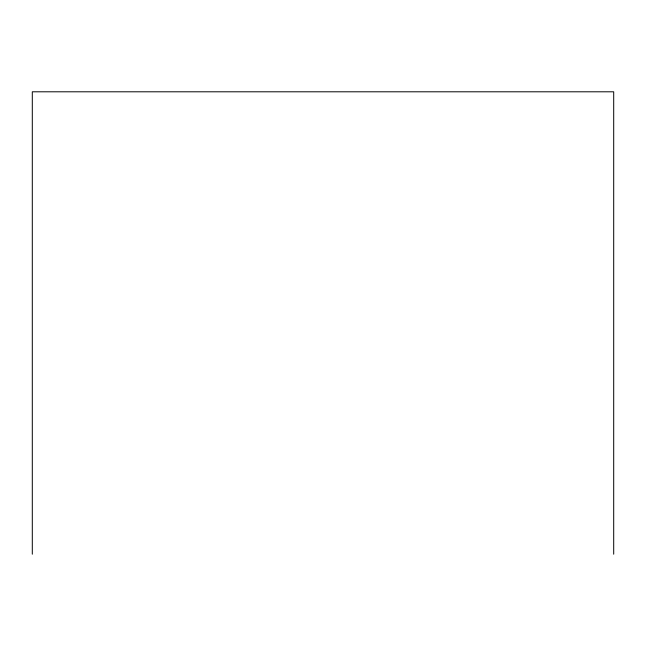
<?xml version="1.0" encoding="UTF-8"?>
<svg xmlns="http://www.w3.org/2000/svg" width="646" height="646" viewBox="0 0 646 646"><rect width="100%" height="100%" fill="white"/><g stroke="black" fill="none" stroke-linecap="round" stroke-linejoin="round"><path stroke-width="0.97" d="M613.7 554.203L613.7 91.797L32.3 91.797L32.3 554.203"/></g></svg>
